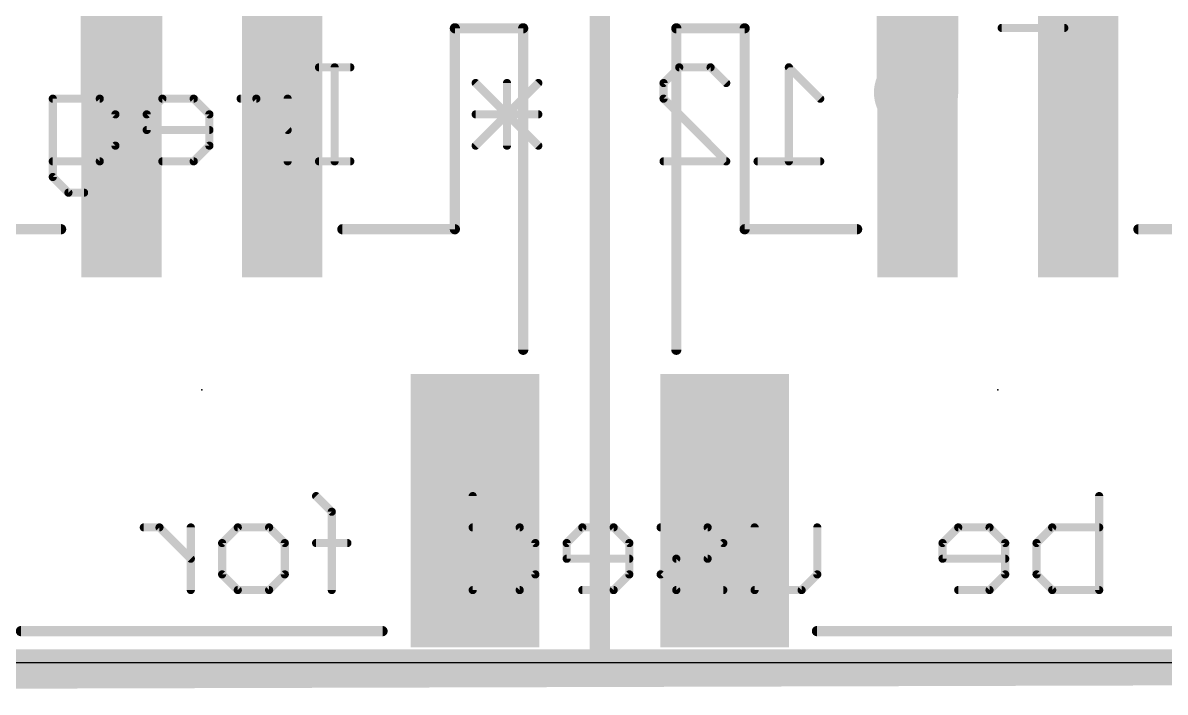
# Model space of a CAD drawing. Extents: x -0.7 to 44.7, y -0.3 to 41.4.
# Drawn here: x 15.05 to 29.26, y -0.33 to 8 of the extents above; entities that cross this region are included whole.
import ezdxf

# ---------------------------------------------------------------- set-up
doc = ezdxf.new("R2010")
doc.units = 0
for name, color, linetype in [('1', 12, 'CONTINUOUS'), ('16', 132, 'CONTINUOUS'), ('20', 53, 'CONTINUOUS'), ('21', 40, 'CONTINUOUS'), ('22', 6, 'CONTINUOUS'), ('23', 53, 'CONTINUOUS')]:
    doc.layers.add(name, color=color, linetype=linetype)

# ---------------------------------------------------------------- blocks, each defined once
blk = doc.blocks.new('RECT')
blk.add_solid([(-0.5, -0.5), (0.5, -0.5), (-0.5, 0.5), (0.5, 0.5)])

msp = doc.modelspace()

# ---------------------------------------------------------------- linework, layer by layer
at = {"layer": '1'}
for points, const_width in [([(26.178, 10.922), (26.178, 7.129)], 1.016), ([(16.272, 8.509), (16.272, 7.129)], 1.016), ([(26.178, 7.129), (26.145, 7.129)], 1.016), ([(44.45, 0), (-0.254, -0.127)], 0.4064)]:
    msp.add_lwpolyline(points, dxfattribs=dict(at, const_width=const_width))
at = {"layer": '1', "const_width": 0.508}
for points in [[(26.145, 7.383, 1), (26.145, 6.875)], [(26.178, 6.875, 1), (26.178, 7.383)], [(16.018, 7.129, 1), (16.526, 7.129)], [(25.924, 7.129, 1), (26.432, 7.129)]]:
    msp.add_lwpolyline(points, format="xyb", dxfattribs=at)
at = {"layer": '16', "const_width": 0.4064}
msp.add_lwpolyline([(44.45, 0), (-0.127, 0)], dxfattribs=at)
at = {"layer": '20'}
msp.add_line((3.18, 0.038), (40.498, 0.038), dxfattribs=at)
at = {"layer": '21'}
for points, const_width in [([(22.225, 0), (22.225, 10.16)], 0.254), ([(20.422, 5.429), (20.422, 7.929)], 0.127), ([(20.422, 7.929), (21.272, 7.929)], 0.127), ([(21.272, 7.929), (21.272, 3.929)], 0.127), ([(23.178, 3.929), (23.178, 7.929)], 0.127), ([(23.178, 7.929), (24.028, 7.929)], 0.127), ([(24.028, 7.929), (24.028, 5.429)], 0.127), ([(14.122, 5.429), (15.522, 5.429)], 0.127), ([(19.022, 5.429), (20.422, 5.429)], 0.127), ([(24.028, 5.429), (25.428, 5.429)], 0.127), ([(28.928, 5.429), (30.328, 5.429)], 0.127), ([(19.522, 0.429), (15.022, 0.429)], 0.127), ([(29.428, 0.429), (24.928, 0.429)], 0.127)]:
    msp.add_lwpolyline(points, dxfattribs=dict(at, const_width=const_width))
for points, const_width in [([(20.4537, 7.929, 1), (20.3903, 7.929)], 0.0635), ([(20.422, 7.9607, 1), (20.422, 7.8973)], 0.0635), ([(21.3038, 7.929, 1), (21.2403, 7.929)], 0.0635), ([(21.272, 7.8973, 1), (21.272, 7.9607)], 0.0635), ([(23.2097, 7.929, 1), (23.1463, 7.929)], 0.0635), ([(23.178, 7.9607, 1), (23.178, 7.8973)], 0.0635), ([(24.0598, 7.929, 1), (23.9963, 7.929)], 0.0635), ([(24.028, 7.8973, 1), (24.028, 7.9607)], 0.0635), ([(15.522, 5.3973, 1), (15.522, 5.4607)], 0.0635), ([(19.022, 5.4607, 1), (19.022, 5.3973)], 0.0635), ([(20.3903, 5.429, 1), (20.4537, 5.429)], 0.0635), ([(20.422, 5.3973, 1), (20.422, 5.4607)], 0.0635), ([(24.028, 5.4607, 1), (24.028, 5.3973)], 0.0635), ([(23.9963, 5.429, 1), (24.0598, 5.429)], 0.0635), ([(25.428, 5.3973, 1), (25.428, 5.4607)], 0.0635), ([(28.928, 5.4607, 1), (28.928, 5.3973)], 0.0635), ([(21.2403, 3.929, 1), (21.3038, 3.929)], 0.0635), ([(23.1463, 3.929, 1), (23.2097, 3.929)], 0.0635), ([(15.022, 0.4608, 1), (15.022, 0.3973)], 0.0635), ([(19.522, 0.3973, 1), (19.522, 0.4608)], 0.0635), ([(24.928, 0.4608, 1), (24.928, 0.3973)], 0.0635), ([(22.1615, 0, 1), (22.2885, 0)], 0.127)]:
    msp.add_lwpolyline(points, format="xyb", dxfattribs=dict(at, const_width=const_width))
at = {"layer": '22', "const_width": 0.1016}
for points in [[(28.0062, 7.9336), (27.2266, 7.9336)], [(19.1212, 7.4432), (18.7314, 7.4432)], [(18.9263, 6.2738), (18.9263, 7.4432)], [(23.0192, 7.2483), (23.2141, 7.4432)], [(23.2141, 7.4432), (23.6039, 7.4432)], [(23.6039, 7.4432), (23.7988, 7.2483)], [(24.9682, 7.0534), (24.5784, 7.4432)], [(24.5784, 7.4432), (24.5784, 6.2738)], [(21.46, 7.2483), (20.6804, 6.4687)], [(21.46, 6.4687), (20.6804, 7.2483)], [(21.0702, 6.4687), (21.0702, 7.2483)], [(23.0192, 7.0534), (23.0192, 7.2483)], [(15.4181, 6.0789), (15.4181, 7.0534)], [(15.4181, 7.0534), (16.0028, 7.0534)], [(16.0028, 7.0534), (16.1977, 6.8585)], [(16.7824, 7.0534), (16.5875, 6.8585)], [(17.1722, 7.0534), (16.7824, 7.0534)], [(17.3671, 6.8585), (17.1722, 7.0534)], [(17.9518, 7.0534), (17.7569, 7.0534)], [(18.3416, 6.6636), (17.9518, 7.0534)], [(18.3416, 6.2738), (18.3416, 7.0534)], [(23.7988, 6.2738), (23.0192, 7.0534)], [(16.1977, 6.8585), (16.1977, 6.4687)], [(16.5875, 6.8585), (16.5875, 6.6636)], [(17.3671, 6.4687), (17.3671, 6.8585)], [(21.46, 6.8585), (20.6804, 6.8585)], [(16.5875, 6.6636), (17.3671, 6.6636)], [(16.1977, 6.4687), (16.0028, 6.2738)], [(17.1722, 6.2738), (17.3671, 6.4687)], [(16.0028, 6.2738), (15.4181, 6.2738)], [(16.7824, 6.2738), (17.1722, 6.2738)], [(19.1212, 6.2738), (18.7314, 6.2738)], [(23.0192, 6.2738), (23.7988, 6.2738)], [(24.9682, 6.2738), (24.1886, 6.2738)], [(15.613, 5.884), (15.4181, 6.0789)], [(15.8079, 5.884), (15.613, 5.884)], [(18.89, 1.9143), (18.6951, 2.1092)], [(20.644, 2.1092), (20.644, 0.9398)], [(28.44, 2.1092), (28.44, 0.9398)], [(18.89, 0.9398), (18.89, 1.9143)], [(16.7461, 1.7194), (16.5512, 1.7194)], [(17.1359, 1.3296), (16.7461, 1.7194)], [(17.1359, 0.9398), (17.1359, 1.7194)], [(17.5257, 1.5245), (17.7206, 1.7194)], [(17.7206, 1.7194), (18.1104, 1.7194)], [(18.1104, 1.7194), (18.3053, 1.5245)], [(21.2287, 1.7194), (20.644, 1.7194)], [(21.4236, 1.5245), (21.2287, 1.7194)], [(22.0083, 1.7194), (21.8134, 1.5245)], [(22.3981, 1.7194), (22.0083, 1.7194)], [(22.593, 1.5245), (22.3981, 1.7194)], [(23.5675, 1.7194), (22.9828, 1.7194)], [(23.7624, 1.5245), (23.5675, 1.7194)], [(24.1522, 0.9398), (24.1522, 1.7194)], [(24.9318, 1.7194), (24.9318, 1.1347)], [(26.6859, 1.7194), (26.491, 1.5245)], [(27.0757, 1.7194), (26.6859, 1.7194)], [(27.2706, 1.5245), (27.0757, 1.7194)], [(27.6604, 1.5245), (27.8553, 1.7194)], [(27.8553, 1.7194), (28.44, 1.7194)], [(17.5257, 1.1347), (17.5257, 1.5245)], [(18.3053, 1.5245), (18.3053, 1.1347)], [(19.0848, 1.5245), (18.6951, 1.5245)], [(21.4236, 1.1347), (21.4236, 1.5245)], [(21.8134, 1.5245), (21.8134, 1.3296)], [(22.593, 1.1347), (22.593, 1.5245)], [(23.5675, 1.3296), (23.7624, 1.5245)], [(26.491, 1.5245), (26.491, 1.3296)], [(27.2706, 1.1347), (27.2706, 1.5245)], [(27.6604, 1.1347), (27.6604, 1.5245)], [(21.8134, 1.3296), (22.593, 1.3296)], [(22.9828, 1.1347), (23.1777, 1.3296)], [(23.1777, 1.3296), (23.5675, 1.3296)], [(26.491, 1.3296), (27.2706, 1.3296)], [(17.7206, 0.9398), (17.5257, 1.1347)], [(18.3053, 1.1347), (18.1104, 0.9398)], [(21.2287, 0.9398), (21.4236, 1.1347)], [(22.3981, 0.9398), (22.593, 1.1347)], [(23.1777, 0.9398), (22.9828, 1.1347)], [(24.9318, 1.1347), (24.7369, 0.9398)], [(27.0757, 0.9398), (27.2706, 1.1347)], [(27.8553, 0.9398), (27.6604, 1.1347)], [(18.1104, 0.9398), (17.7206, 0.9398)], [(20.644, 0.9398), (21.2287, 0.9398)], [(22.0083, 0.9398), (22.3981, 0.9398)], [(23.7624, 0.9398), (23.1777, 0.9398)], [(24.7369, 0.9398), (24.1522, 0.9398)], [(26.6859, 0.9398), (27.0757, 0.9398)], [(28.44, 0.9398), (27.8553, 0.9398)]]:
    msp.add_lwpolyline(points, dxfattribs=at)
at = {"layer": '22', "const_width": 0.0508}
for points in [[(27.2266, 7.959, 1), (27.2266, 7.9082)], [(28.0062, 7.9082, 1), (28.0062, 7.959)], [(18.7314, 7.4686, 1), (18.7314, 7.4178)], [(18.9517, 7.4432, 1), (18.9009, 7.4432)], [(19.1212, 7.4178, 1), (19.1212, 7.4686)], [(23.2141, 7.4686, 1), (23.2141, 7.4178)], [(23.2321, 7.4252, 1), (23.1961, 7.4612)], [(23.6219, 7.4612, 1), (23.5859, 7.4252)], [(23.6039, 7.4178, 1), (23.6039, 7.4686)], [(24.5964, 7.4612, 1), (24.5604, 7.4252)], [(24.6038, 7.4432, 1), (24.553, 7.4432)], [(20.6984, 7.2663, 1), (20.6625, 7.2303)], [(21.0956, 7.2483, 1), (21.0448, 7.2483)], [(21.478, 7.2303, 1), (21.442, 7.2663)], [(23.0012, 7.2663, 1), (23.0372, 7.2303)], [(23.0446, 7.2483, 1), (22.9938, 7.2483)], [(23.7808, 7.2303, 1), (23.8168, 7.2663)], [(15.4435, 7.0534, 1), (15.3927, 7.0534)], [(15.4181, 7.0788, 1), (15.4181, 7.028)], [(16.0208, 7.0714, 1), (15.9849, 7.0354)], [(16.0028, 7.028, 1), (16.0028, 7.0788)], [(16.7824, 7.0788, 1), (16.7824, 7.028)], [(16.8004, 7.0354, 1), (16.7645, 7.0714)], [(17.1902, 7.0714, 1), (17.1543, 7.0354)], [(17.1722, 7.028, 1), (17.1722, 7.0788)], [(17.7569, 7.0788, 1), (17.7569, 7.028)], [(17.9698, 7.0714, 1), (17.9339, 7.0354)], [(17.9518, 7.028, 1), (17.9518, 7.0788)], [(18.367, 7.0534, 1), (18.3162, 7.0534)], [(23.0372, 7.0714, 1), (23.0012, 7.0354)], [(22.9938, 7.0534, 1), (23.0446, 7.0534)], [(24.9502, 7.0354, 1), (24.9862, 7.0714)], [(16.2231, 6.8585, 1), (16.1723, 6.8585)], [(16.1798, 6.8405, 1), (16.2157, 6.8765)], [(16.6129, 6.8585, 1), (16.5621, 6.8585)], [(16.5696, 6.8765, 1), (16.6055, 6.8405)], [(17.3925, 6.8585, 1), (17.3417, 6.8585)], [(17.3492, 6.8405, 1), (17.3851, 6.8765)], [(20.6804, 6.8839, 1), (20.6804, 6.8331)], [(21.46, 6.8331, 1), (21.46, 6.8839)], [(16.5875, 6.689, 1), (16.5875, 6.6382)], [(16.5621, 6.6636, 1), (16.6129, 6.6636)], [(17.3671, 6.6382, 1), (17.3671, 6.689)], [(18.3237, 6.6456, 1), (18.3596, 6.6816)], [(16.1723, 6.4687, 1), (16.2231, 6.4687)], [(16.2157, 6.4507, 1), (16.1798, 6.4867)], [(17.3417, 6.4687, 1), (17.3925, 6.4687)], [(17.3851, 6.4507, 1), (17.3492, 6.4867)], [(20.6625, 6.4867, 1), (20.6984, 6.4507)], [(21.0448, 6.4687, 1), (21.0956, 6.4687)], [(21.442, 6.4507, 1), (21.478, 6.4867)], [(15.4181, 6.2992, 1), (15.4181, 6.2484)], [(15.9849, 6.2918, 1), (16.0208, 6.2558)], [(16.0028, 6.2484, 1), (16.0028, 6.2992)], [(16.7824, 6.2992, 1), (16.7824, 6.2484)], [(17.1543, 6.2918, 1), (17.1902, 6.2558)], [(17.1722, 6.2484, 1), (17.1722, 6.2992)], [(18.3162, 6.2738, 1), (18.367, 6.2738)], [(18.7314, 6.2992, 1), (18.7314, 6.2484)], [(18.9009, 6.2738, 1), (18.9517, 6.2738)], [(19.1212, 6.2484, 1), (19.1212, 6.2992)], [(23.0192, 6.2992, 1), (23.0192, 6.2484)], [(23.7808, 6.2558, 1), (23.8168, 6.2918)], [(23.7988, 6.2484, 1), (23.7988, 6.2992)], [(24.1886, 6.2992, 1), (24.1886, 6.2484)], [(24.553, 6.2738, 1), (24.6038, 6.2738)], [(24.9682, 6.2484, 1), (24.9682, 6.2992)], [(15.4361, 6.0969, 1), (15.4002, 6.0609)], [(15.3927, 6.0789, 1), (15.4435, 6.0789)], [(15.613, 5.9094, 1), (15.613, 5.8586)], [(15.5951, 5.866, 1), (15.631, 5.902)], [(15.8079, 5.8586, 1), (15.8079, 5.9094)], [(18.713, 2.1272, 1), (18.6771, 2.0912)], [(20.6694, 2.1092, 1), (20.6186, 2.1092)], [(28.4654, 2.1092, 1), (28.4146, 2.1092)], [(18.9154, 1.9143, 1), (18.8646, 1.9143)], [(18.872, 1.8963, 1), (18.9079, 1.9323)], [(16.5512, 1.7448, 1), (16.5512, 1.694)], [(16.764, 1.7374, 1), (16.7281, 1.7014)], [(16.7461, 1.694, 1), (16.7461, 1.7448)], [(17.1613, 1.7194, 1), (17.1105, 1.7194)], [(17.7206, 1.7448, 1), (17.7206, 1.694)], [(17.7385, 1.7014, 1), (17.7026, 1.7374)], [(18.1283, 1.7374, 1), (18.0924, 1.7014)], [(18.1104, 1.694, 1), (18.1104, 1.7448)], [(20.644, 1.7448, 1), (20.644, 1.694)], [(21.2467, 1.7374, 1), (21.2108, 1.7014)], [(21.2287, 1.694, 1), (21.2287, 1.7448)], [(22.0083, 1.7448, 1), (22.0083, 1.694)], [(22.0263, 1.7014, 1), (21.9904, 1.7374)], [(22.4161, 1.7374, 1), (22.3802, 1.7014)], [(22.3981, 1.694, 1), (22.3981, 1.7448)], [(22.9828, 1.7448, 1), (22.9828, 1.694)], [(23.5855, 1.7374, 1), (23.5496, 1.7014)], [(23.5675, 1.694, 1), (23.5675, 1.7448)], [(24.1776, 1.7194, 1), (24.1268, 1.7194)], [(24.9572, 1.7194, 1), (24.9064, 1.7194)], [(26.6859, 1.7448, 1), (26.6859, 1.694)], [(26.7039, 1.7014, 1), (26.668, 1.7374)], [(27.0937, 1.7374, 1), (27.0578, 1.7014)], [(27.0757, 1.694, 1), (27.0757, 1.7448)], [(27.8553, 1.7448, 1), (27.8553, 1.694)], [(27.8733, 1.7014, 1), (27.8374, 1.7374)], [(28.44, 1.694, 1), (28.44, 1.7448)], [(17.5077, 1.5425, 1), (17.5436, 1.5065)], [(17.5511, 1.5245, 1), (17.5003, 1.5245)], [(18.3307, 1.5245, 1), (18.2799, 1.5245)], [(18.2873, 1.5065, 1), (18.3232, 1.5425)], [(18.6951, 1.5499, 1), (18.6951, 1.4991)], [(19.0848, 1.4991, 1), (19.0848, 1.5499)], [(21.449, 1.5245, 1), (21.3982, 1.5245)], [(21.4057, 1.5065, 1), (21.4416, 1.5425)], [(21.8388, 1.5245, 1), (21.788, 1.5245)], [(21.7955, 1.5425, 1), (21.8314, 1.5065)], [(22.6184, 1.5245, 1), (22.5676, 1.5245)], [(22.5751, 1.5065, 1), (22.611, 1.5425)], [(23.7804, 1.5065, 1), (23.7445, 1.5425)], [(23.7445, 1.5065, 1), (23.7804, 1.5425)], [(26.5164, 1.5245, 1), (26.4656, 1.5245)], [(26.4731, 1.5425, 1), (26.509, 1.5065)], [(27.296, 1.5245, 1), (27.2452, 1.5245)], [(27.2527, 1.5065, 1), (27.2886, 1.5425)], [(27.6858, 1.5245, 1), (27.635, 1.5245)], [(27.6425, 1.5425, 1), (27.6784, 1.5065)], [(17.1179, 1.3116, 1), (17.1538, 1.3476)], [(21.8134, 1.355, 1), (21.8134, 1.3042)], [(21.788, 1.3296, 1), (21.8388, 1.3296)], [(22.593, 1.3042, 1), (22.593, 1.355)], [(23.1777, 1.355, 1), (23.1777, 1.3042)], [(23.1957, 1.3116, 1), (23.1598, 1.3476)], [(23.5496, 1.3476, 1), (23.5855, 1.3116)], [(23.5675, 1.3042, 1), (23.5675, 1.355)], [(26.491, 1.355, 1), (26.491, 1.3042)], [(26.4656, 1.3296, 1), (26.5164, 1.3296)], [(27.2706, 1.3042, 1), (27.2706, 1.355)], [(17.5436, 1.1527, 1), (17.5077, 1.1167)], [(17.5003, 1.1347, 1), (17.5511, 1.1347)], [(18.2799, 1.1347, 1), (18.3307, 1.1347)], [(18.3232, 1.1167, 1), (18.2873, 1.1527)], [(21.3982, 1.1347, 1), (21.449, 1.1347)], [(21.4416, 1.1167, 1), (21.4057, 1.1527)], [(22.5676, 1.1347, 1), (22.6184, 1.1347)], [(22.611, 1.1167, 1), (22.5751, 1.1527)], [(23.0008, 1.1527, 1), (22.9649, 1.1167)], [(22.9649, 1.1527, 1), (23.0008, 1.1167)], [(24.9064, 1.1347, 1), (24.9572, 1.1347)], [(24.9498, 1.1167, 1), (24.9139, 1.1527)], [(27.2452, 1.1347, 1), (27.296, 1.1347)], [(27.2886, 1.1167, 1), (27.2527, 1.1527)], [(27.6784, 1.1527, 1), (27.6425, 1.1167)], [(27.635, 1.1347, 1), (27.6858, 1.1347)], [(17.1105, 0.9398, 1), (17.1613, 0.9398)], [(17.7206, 0.9652, 1), (17.7206, 0.9144)], [(17.7026, 0.9218, 1), (17.7385, 0.9578)], [(18.0924, 0.9578, 1), (18.1283, 0.9218)], [(18.1104, 0.9144, 1), (18.1104, 0.9652)], [(18.8646, 0.9398, 1), (18.9154, 0.9398)], [(20.644, 0.9652, 1), (20.644, 0.9144)], [(20.6186, 0.9398, 1), (20.6694, 0.9398)], [(21.2108, 0.9578, 1), (21.2467, 0.9218)], [(21.2287, 0.9144, 1), (21.2287, 0.9652)], [(22.0083, 0.9652, 1), (22.0083, 0.9144)], [(22.3802, 0.9578, 1), (22.4161, 0.9218)], [(22.3981, 0.9144, 1), (22.3981, 0.9652)], [(23.1777, 0.9652, 1), (23.1777, 0.9144)], [(23.1598, 0.9218, 1), (23.1957, 0.9578)], [(23.7624, 0.9144, 1), (23.7624, 0.9652)], [(24.1522, 0.9652, 1), (24.1522, 0.9144)], [(24.1268, 0.9398, 1), (24.1776, 0.9398)], [(24.719, 0.9578, 1), (24.7549, 0.9218)], [(24.7369, 0.9144, 1), (24.7369, 0.9652)], [(26.6859, 0.9652, 1), (26.6859, 0.9144)], [(27.0578, 0.9578, 1), (27.0937, 0.9218)], [(27.0757, 0.9144, 1), (27.0757, 0.9652)], [(27.8553, 0.9652, 1), (27.8553, 0.9144)], [(27.8374, 0.9218, 1), (27.8733, 0.9578)], [(28.4146, 0.9398, 1), (28.4654, 0.9398)], [(28.44, 0.9144, 1), (28.44, 0.9652)]]:
    msp.add_lwpolyline(points, format="xyb", dxfattribs=at)
at = {"layer": '23'}
for p in [(17.272, 3.429), (27.178, 3.429)]:
    msp.add_point(p, dxfattribs=at)

# ---------------------------------------------------------------- block references
at = {"layer": '1', "yscale": 4.6, "rotation": 180}
for p in [(16.272, 7.129), (18.272, 7.129), (26.178, 7.129), (28.178, 7.129)]:
    msp.add_blockref('RECT', p, dxfattribs=at)
at = {"layer": '1', "xscale": 3.4, "yscale": 1.6, "rotation": 270}
for p in [(20.672, 1.929), (23.778, 1.929)]:
    msp.add_blockref('RECT', p, dxfattribs=at)

doc.saveas('drawing.dxf')
